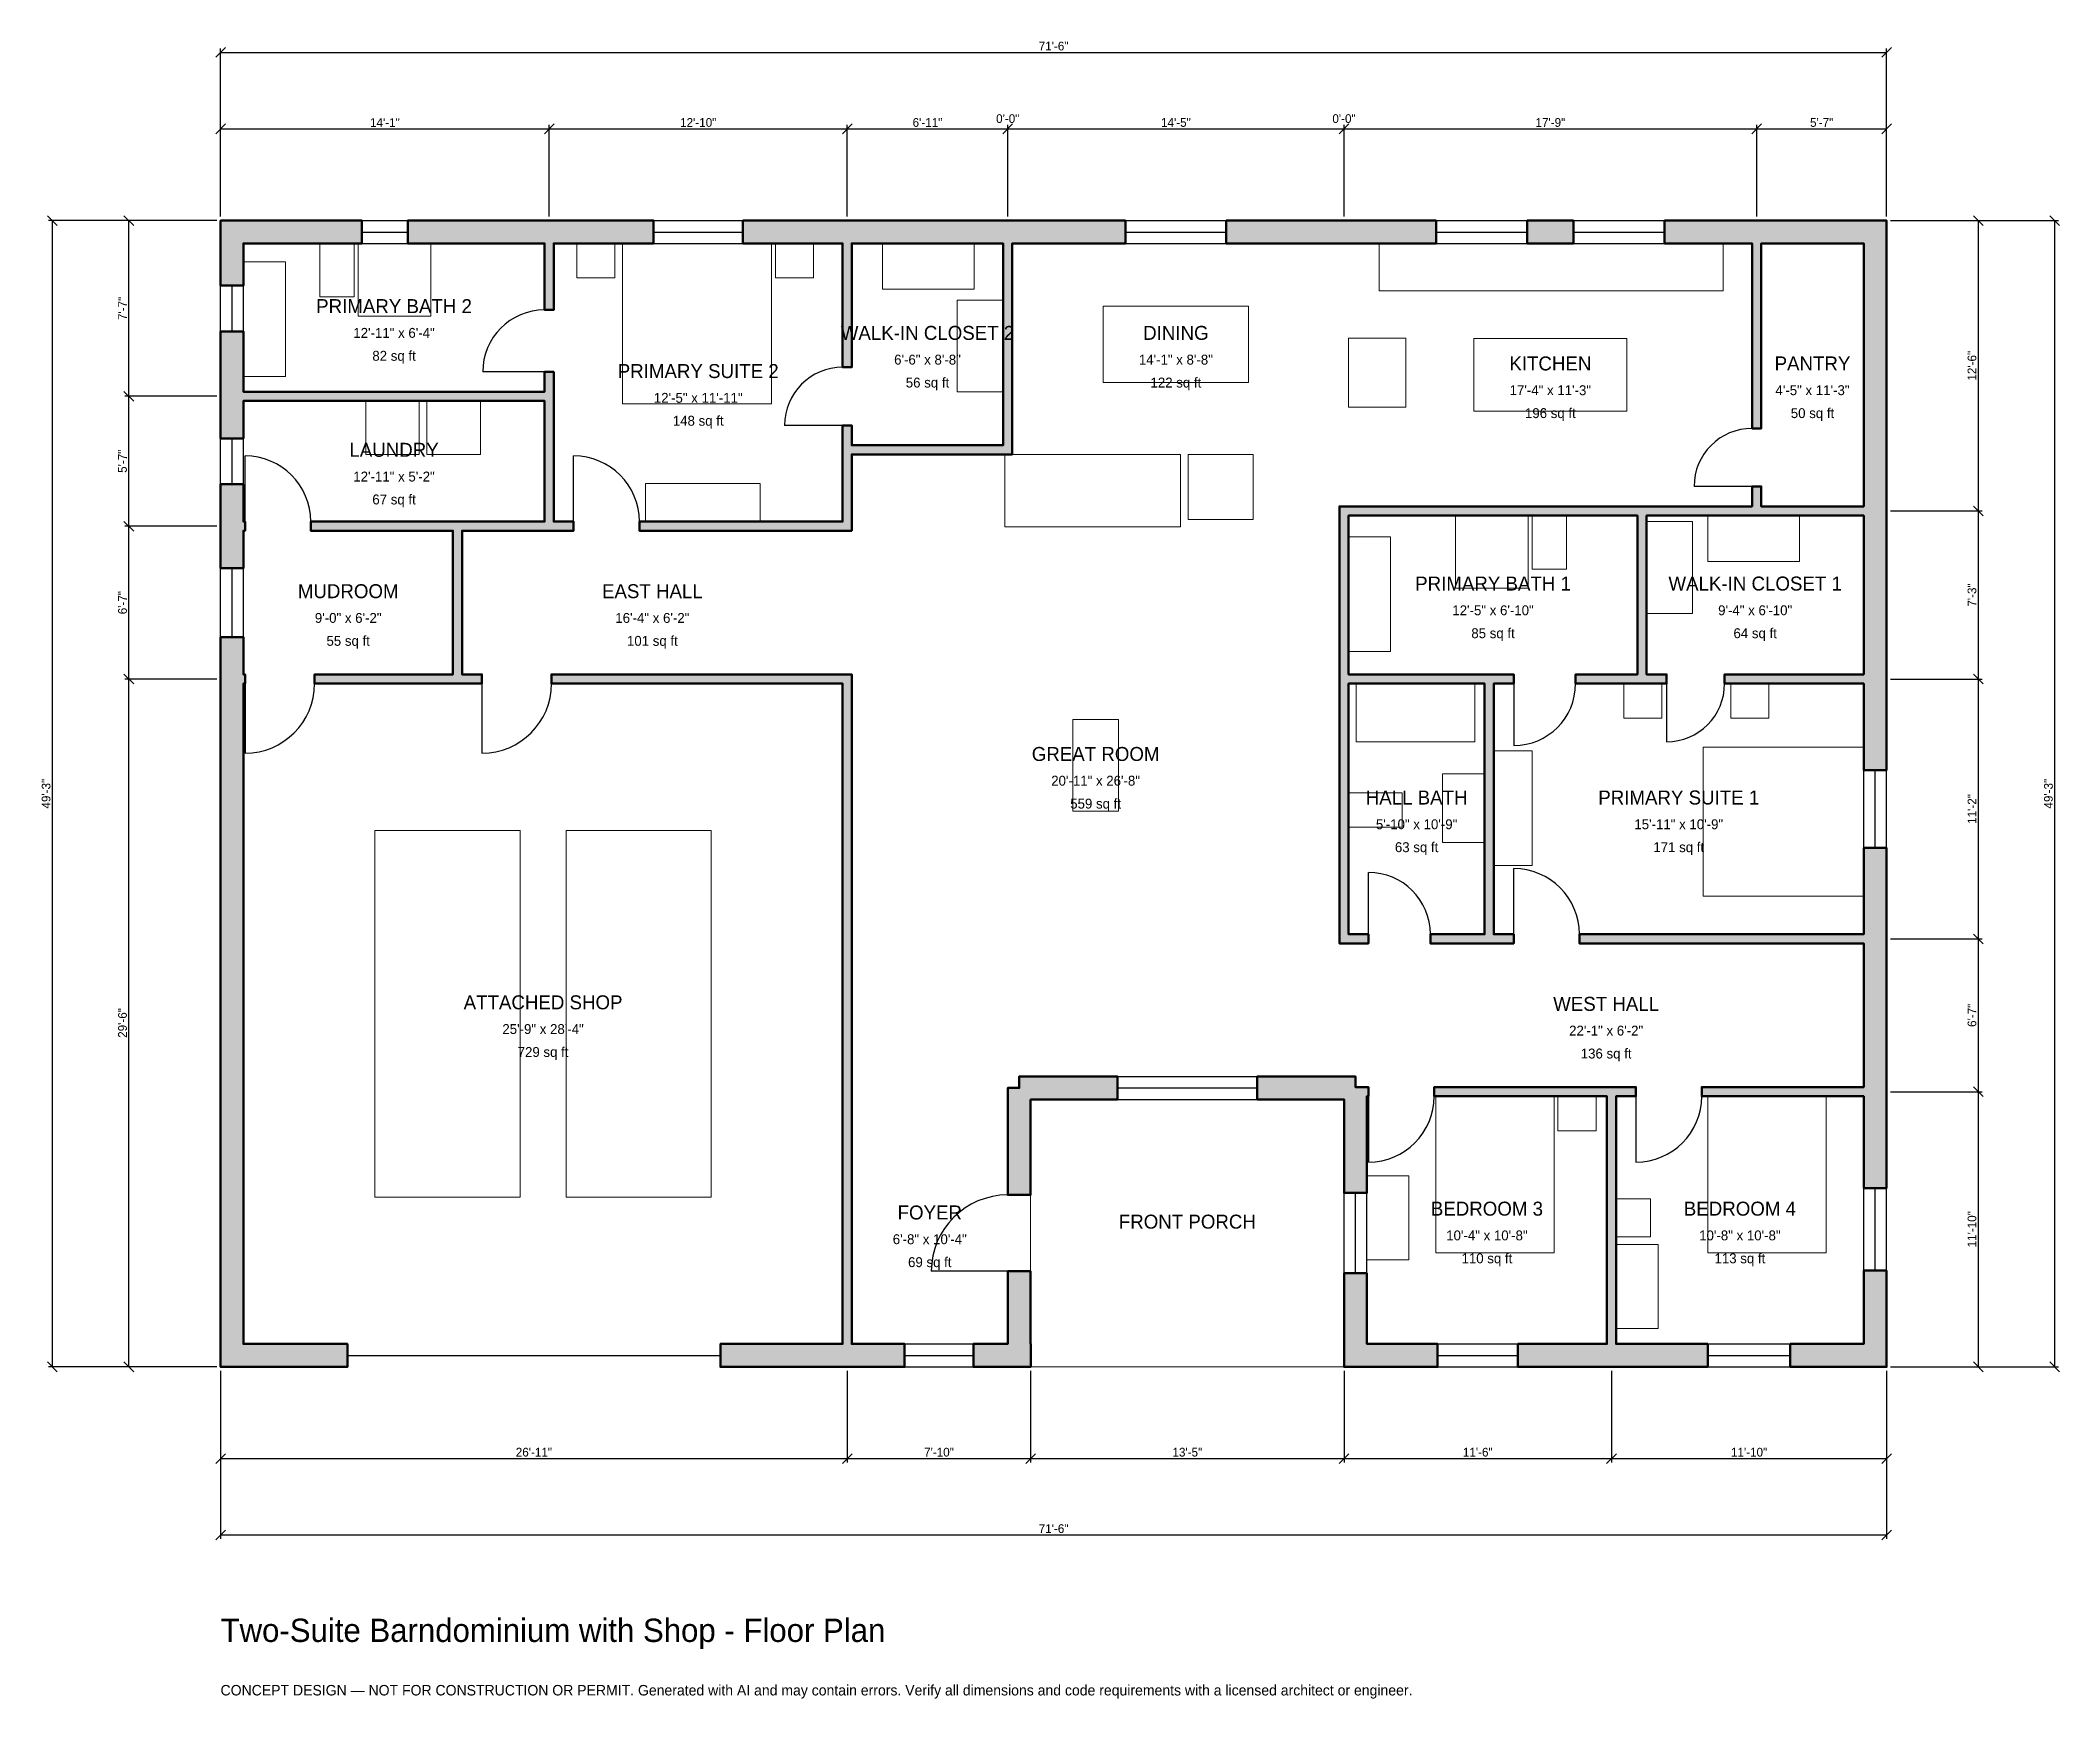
# Model space of a CAD drawing. Header units: inches. Extents: x -93 to 947, y -171 to 683.
import ezdxf
from ezdxf.enums import TextEntityAlignment as Align

# ---------------------------------------------------------------- set-up
doc = ezdxf.new("R2010")
doc.units = ezdxf.units.IN
doc.header["$MEASUREMENT"] = 0
doc.linetypes.add('DASHED', pattern=[0.6, 0.5, -0.1])
for name, color, linetype, lineweight in [('A-ANNO-DIMS', 1, 'Continuous', 13), ('A-ANNO-TEXT', 7, 'Continuous', 18), ('A-AREA-IDEN', 7, 'Continuous', 18), ('A-DOOR', 2, 'Continuous', 25), ('A-FLOR-FIXT', 9, 'Continuous', 13), ('A-FURN', 9, 'Continuous', 13), ('A-GLAZ', 4, 'Continuous', 25), ('A-SITE-PAVE', 8, 'Continuous', 13), ('A-WALL', 7, 'Continuous', 50), ('A-WALL-PATT', 8, 'Continuous', 13)]:
    doc.layers.add(name, color=color, linetype=linetype, lineweight=lineweight)
doc.dimstyles.new('PLAN', dxfattribs={"dimtxt": 4.5, "dimasz": 3, "dimexe": 2, "dimexo": 2, "dimgap": 1, "dimtad": 1, "dimdec": 0, "dimlunit": 4, "dimtsz": 2.5, "dimcen": 2.5, "dimclrd": 1, "dimclre": 1, "dimazin": 3, "dimtfac": 1, "dimtmove": 0, "dimatfit": 3})

msp = doc.modelspace()

# ---------------------------------------------------------------- hatches: boundary and pattern name
at = {"layer": 'A-WALL-PATT'}
h = msp.add_hatch(dxfattribs=at)
h.set_pattern_fill('ANSI31', color=8, scale=0.8)
h.paths.add_polyline_path([(316.9291, 0), (257.4803, 0), (257.4803, 11.811), (316.9291, 11.811), (320.4724, 11.811), (320.4724, 135.4331), (320.4724, 140.1575), (320.4724, 351.9685), (170.4724, 351.9685), (170.4724, 356.6929), (320.4724, 356.6929), (325.1969, 356.6929), (325.1969, 351.9685), (325.1969, 140.1575), (325.1969, 135.4331), (325.1969, 11.811), (328.7402, 11.811), (352.3622, 11.811), (352.3622, 0), (328.7402, 0), (325.1969, 0), (325.1969, 0), (320.4724, 0), (320.4724, 0), (316.9291, 0)])
h.paths.add_polyline_path([(11.811, 0), (11.811, 0), (0, 0), (0, 0), (0, 0), (0, 0), (0, 0), (0, 11.811), (0, 11.811), (0, 348.4252), (0, 351.9685), (0, 351.9685), (0, 356.6929), (0, 356.6929), (0, 360.2362), (0, 375.9843), (11.811, 375.9843), (11.811, 360.2362), (11.811, 356.6929), (12.5984, 356.6929), (12.5984, 351.9685), (11.811, 351.9685), (11.811, 348.4252), (11.811, 11.811), (65.3543, 11.811), (65.3543, 0), (11.811, 0)])
h.paths.add_polyline_path([(0, 427.1654), (0, 430.7087), (0, 430.7087), (0, 435.4331), (0, 435.4331), (0, 438.9764), (0, 454.7244), (11.811, 454.7244), (11.811, 438.9764), (11.811, 435.4331), (12.5984, 435.4331), (12.5984, 430.7087), (11.811, 430.7087), (11.811, 427.1654), (11.811, 411.4173), (0, 411.4173), (0, 427.1654)])
h.paths.add_polyline_path([(0, 494.0945), (0, 497.6378), (0, 497.6378), (0, 502.3622), (0, 502.3622), (0, 505.9055), (0, 533.4646), (11.811, 533.4646), (11.811, 505.9055), (11.811, 502.3622), (166.9291, 502.3622), (166.9291, 512.5984), (171.6535, 512.5984), (171.6535, 502.3622), (171.6535, 497.6378), (171.6535, 435.4331), (181.8898, 435.4331), (181.8898, 430.7087), (171.6535, 430.7087), (166.9291, 430.7087), (124.4094, 430.7087), (124.4094, 356.6929), (134.6457, 356.6929), (134.6457, 351.9685), (124.4094, 351.9685), (119.685, 351.9685), (48.4252, 351.9685), (48.4252, 356.6929), (119.685, 356.6929), (119.685, 430.7087), (46.4567, 430.7087), (46.4567, 435.4331), (119.685, 435.4331), (124.4094, 435.4331), (166.9291, 435.4331), (166.9291, 497.6378), (11.811, 497.6378), (11.811, 494.0945), (11.811, 478.3465), (0, 478.3465), (0, 494.0945)])
h.paths.add_polyline_path([(0, 578.7402), (0, 578.7402), (0, 590.5512), (0, 590.5512), (0, 590.5512), (0, 590.5512), (11.811, 590.5512), (11.811, 590.5512), (72.8346, 590.5512), (72.8346, 578.7402), (11.811, 578.7402), (11.811, 557.0866), (0, 557.0866), (0, 578.7402)])
h.paths.add_polyline_path([(163.3858, 590.5512), (166.9291, 590.5512), (166.9291, 590.5512), (171.6535, 590.5512), (171.6535, 590.5512), (175.1969, 590.5512), (223.0315, 590.5512), (223.0315, 578.7402), (175.1969, 578.7402), (171.6535, 578.7402), (171.6535, 544.4882), (166.9291, 544.4882), (166.9291, 578.7402), (163.3858, 578.7402), (96.4567, 578.7402), (96.4567, 590.5512), (163.3858, 590.5512)])
h.paths.add_polyline_path([(316.9291, 590.5512), (320.4724, 590.5512), (320.4724, 590.5512), (325.1969, 590.5512), (325.1969, 590.5512), (328.7402, 590.5512), (399.6063, 590.5512), (403.1496, 590.5512), (403.1496, 590.5512), (407.874, 590.5512), (407.874, 590.5512), (411.4173, 590.5512), (466.1417, 590.5512), (466.1417, 578.7402), (411.4173, 578.7402), (407.874, 578.7402), (407.874, 474.8031), (407.874, 470.0787), (403.1496, 470.0787), (325.1969, 470.0787), (325.1969, 435.4331), (325.1969, 430.7087), (320.4724, 430.7087), (215.748, 430.7087), (215.748, 435.4331), (320.4724, 435.4331), (320.4724, 470.0787), (320.4724, 474.8031), (320.4724, 485.0394), (325.1969, 485.0394), (325.1969, 474.8031), (403.1496, 474.8031), (403.1496, 578.7402), (399.6063, 578.7402), (328.7402, 578.7402), (325.1969, 578.7402), (325.1969, 514.9606), (320.4724, 514.9606), (320.4724, 578.7402), (316.9291, 578.7402), (269.0945, 578.7402), (269.0945, 590.5512), (316.9291, 590.5512)])
h.paths.add_polyline_path([(572.8346, 590.5512), (584.6457, 590.5512), (626.1811, 590.5512), (626.1811, 578.7402), (584.6457, 578.7402), (572.8346, 578.7402), (518.1102, 578.7402), (518.1102, 590.5512), (572.8346, 590.5512)])
h.paths.add_polyline_path([(697.0472, 590.5512), (697.0472, 578.7402), (673.0315, 578.7402), (673.0315, 590.5512), (697.0472, 590.5512)])
h.paths.add_polyline_path([(785.4331, 590.5512), (788.9764, 590.5512), (788.9764, 590.5512), (793.7008, 590.5512), (793.7008, 590.5512), (797.2441, 590.5512), (846.4567, 590.5512), (846.4567, 590.5512), (858.2677, 590.5512), (858.2677, 590.5512), (858.2678, 590.5512), (858.2678, 578.7402), (858.2677, 578.7402), (858.2677, 446.8504), (858.2677, 443.3071), (858.2678, 443.3071), (858.2678, 438.5827), (858.2677, 438.5827), (858.2677, 435.0394), (858.2677, 360.2362), (858.2677, 356.6929), (858.2678, 356.6929), (858.2678, 351.9685), (858.2677, 351.9685), (858.2677, 348.4252), (858.2677, 307.4803), (846.4567, 307.4803), (846.4567, 348.4252), (846.4567, 351.9685), (774.8031, 351.9685), (774.8031, 356.6929), (846.4567, 356.6929), (846.4567, 360.2362), (846.4567, 435.0394), (846.4567, 438.5827), (793.7008, 438.5827), (788.9764, 438.5827), (734.6457, 438.5827), (734.6457, 356.6929), (744.8819, 356.6929), (744.8819, 351.9685), (734.6457, 351.9685), (729.9213, 351.9685), (729.9213, 351.9685), (698.0315, 351.9685), (698.0315, 356.6929), (729.9213, 356.6929), (729.9213, 438.5827), (581.1024, 438.5827), (581.1024, 356.6929), (651.1811, 356.6929), (651.1811, 356.6929), (655.9055, 356.6929), (666.1417, 356.6929), (666.1417, 351.9685), (655.9055, 351.9685), (655.9055, 222.8346), (666.1417, 222.8346), (666.1417, 218.1102), (655.9055, 218.1102), (651.1811, 218.1102), (651.1811, 218.1102), (623.2283, 218.1102), (623.2283, 222.8346), (651.1811, 222.8346), (651.1811, 351.9685), (581.1024, 351.9685), (581.1024, 222.8346), (591.3386, 222.8346), (591.3386, 218.1102), (581.1024, 218.1102), (576.378, 218.1102), (576.378, 222.8346), (576.378, 351.9685), (576.378, 356.6929), (576.378, 438.5827), (576.378, 443.3071), (581.1024, 443.3071), (729.9213, 443.3071), (729.9213, 443.3071), (734.6457, 443.3071), (788.9764, 443.3071), (788.9764, 453.5433), (793.7008, 453.5433), (793.7008, 443.3071), (846.4567, 443.3071), (846.4567, 446.8504), (846.4567, 578.7402), (797.2441, 578.7402), (793.7008, 578.7402), (793.7008, 483.4646), (788.9764, 483.4646), (788.9764, 578.7402), (785.4331, 578.7402), (743.8976, 578.7402), (743.8976, 590.5512), (785.4331, 590.5512)])
h.paths.add_polyline_path([(858.2677, 222.8346), (858.2678, 222.8346), (858.2678, 218.1102), (858.2677, 218.1102), (858.2677, 214.5669), (858.2677, 214.5669), (858.2677, 147.6378), (858.2677, 147.6378), (858.2677, 144.0945), (858.2678, 144.0945), (858.2678, 139.3701), (858.2677, 139.3701), (858.2677, 92.126), (846.4567, 92.126), (846.4567, 135.8268), (846.4567, 135.8268), (846.4567, 139.3701), (762.9921, 139.3701), (762.9921, 144.0945), (846.4567, 144.0945), (846.4567, 218.1102), (700, 218.1102), (700, 222.8346), (846.4567, 222.8346), (846.4567, 226.378), (846.4567, 226.378), (846.4567, 267.3228), (858.2677, 267.3228), (858.2677, 222.8346)])
h.paths.add_polyline_path([(858.2677, 11.811), (858.2678, 11.811), (858.2678, 0), (858.2677, 0), (858.2677, 0), (846.4567, 0), (846.4567, 0), (808.6614, 0), (808.6614, 11.811), (846.4567, 11.811), (846.4567, 49.6063), (858.2677, 49.6063), (858.2677, 11.811)])
h.paths.add_polyline_path([(722.4409, 0), (718.8976, 0), (718.8976, 0), (714.1732, 0), (714.1732, 0), (710.6299, 0), (668.3071, 0), (668.3071, 11.811), (710.6299, 11.811), (714.1732, 11.811), (714.1732, 139.3701), (625.1968, 139.3701), (625.1968, 144.0945), (714.1732, 144.0945), (718.8976, 144.0945), (729.1339, 144.0945), (729.1339, 139.3701), (718.8976, 139.3701), (718.8976, 11.811), (722.4409, 11.811), (766.1417, 11.811), (766.1417, 0), (722.4409, 0)])
h.paths.add_polyline_path([(590.5512, 0), (590.5512, 0), (578.7402, 0), (578.7402, 0), (578.7401, 0), (578.7401, 11.811), (578.7402, 11.811), (578.7402, 48.2283), (590.5512, 48.2283), (590.5512, 11.811), (626.9685, 11.811), (626.9685, 0), (590.5512, 0)])
h.paths.add_polyline_path([(578.7402, 135.4331), (578.7401, 135.4331), (578.7401, 137.7952), (576.378, 137.7952), (576.378, 137.7953), (534.0551, 137.7953), (534.0551, 149.6063), (584.6457, 149.6063), (584.6457, 144.0945), (591.3386, 144.0945), (591.3386, 139.3701), (590.5512, 139.3701), (590.5512, 89.5669), (578.7402, 89.5669), (578.7402, 135.4331)])
h.paths.add_polyline_path([(417.3228, 137.7953), (417.3228, 88.5827), (405.5118, 88.5827), (405.5118, 143.7008), (411.4173, 143.7008), (411.4173, 149.6063), (462.0079, 149.6063), (462.0079, 137.7953), (417.3228, 137.7953)])
h.paths.add_polyline_path([(417.3228, 11.811), (417.3229, 11.811), (417.3229, 0), (417.3229, 0), (417.3228, 0), (417.3228, 0), (405.5118, 0), (405.5118, 0), (387.7953, 0), (387.7953, 11.811), (405.5118, 11.811), (405.5118, 49.2126), (417.3228, 49.2126), (417.3228, 11.811)])

# ---------------------------------------------------------------- linework, layer by layer
at = {"layer": 'A-DOOR'}
for p, q in [((166.9291, 512.5984), (135.0394, 512.5984)), ((320.4724, 485.0394), (290.5512, 485.0394)), ((12.5984, 435.4331), (12.5984, 469.2913)), ((181.8898, 435.4331), (181.8898, 469.2913)), ((788.9764, 453.5433), (759.0551, 453.5433)), ((12.5984, 351.9685), (12.5984, 316.1417)), ((134.6457, 351.9685), (134.6457, 316.1417)), ((666.1417, 351.9685), (666.1417, 320.0787)), ((744.8819, 351.9685), (744.8819, 322.0472)), ((591.3386, 222.8346), (591.3386, 254.7244)), ((666.1417, 222.8346), (666.1417, 256.6929)), ((591.3386, 139.3701), (591.3386, 105.5118)), ((729.1339, 139.3701), (729.1339, 105.5118)), ((405.5118, 49.2126), (366.1417, 49.2126))]:
    msp.add_line(p, q, dxfattribs=at)
at = {"layer": 'A-DOOR', "linetype": 'DASHED'}
msp.add_line((65.3543, 5.9055), (257.4803, 5.9055), dxfattribs=at)
at = {"layer": 'A-DOOR'}
for centre, radius, start, end in [((166.9291, 512.5984), 31.8898, 90, 180), ((320.4724, 485.0394), 29.9213, 90, 180), ((788.9764, 453.5433), 29.9213, 90, 180), ((12.5984, 435.4331), 33.8583, 0, 90), ((181.8898, 435.4331), 33.8583, 0, 90), ((12.5984, 351.9685), 35.8268, 270, 360), ((134.6457, 351.9685), 35.8268, 270, 360), ((666.1417, 351.9685), 31.8898, 270, 360), ((744.8819, 351.9685), 29.9213, 270, 360), ((591.3386, 222.8346), 31.8898, 0, 90), ((666.1417, 222.8346), 33.8583, 0, 90), ((591.3386, 139.3701), 33.8583, 270, 360), ((729.1339, 139.3701), 33.8583, 270, 360), ((405.5118, 49.2126), 39.3701, 90, 180)]:
    msp.add_arc(centre, radius, start, end, dxfattribs=at)
at = {"layer": 'A-FLOR-FIXT'}
for points in [[(51.1811, 551.1811), (68.8976, 551.1811), (68.8976, 578.7402), (51.1811, 578.7402)], [(70.8661, 541.3386), (108.2677, 541.3386), (108.2677, 578.7402), (70.8661, 578.7402)], [(596.8504, 554.3307), (774.0157, 554.3307), (774.0157, 578.7402), (596.8504, 578.7402)], [(11.811, 510.2362), (33.4646, 510.2362), (33.4646, 569.2913), (11.811, 569.2913)], [(645.6693, 492.3228), (724.4094, 492.3228), (724.4094, 529.7244), (645.6693, 529.7244)], [(636.2205, 401.1811), (673.622, 401.1811), (673.622, 438.5827), (636.2205, 438.5827)], [(675.5906, 411.0236), (693.3071, 411.0236), (693.3071, 438.5827), (675.5906, 438.5827)], [(581.1024, 368.5039), (602.7559, 368.5039), (602.7559, 427.5591), (581.1024, 427.5591)], [(585.0394, 322.0472), (646.063, 322.0472), (646.063, 351.9685), (585.0394, 351.9685)], [(629.5276, 270.0787), (651.1811, 270.0787), (651.1811, 305.5118), (629.5276, 305.5118)], [(581.1024, 277.9528), (608.6614, 277.9528), (608.6614, 295.6693), (581.1024, 295.6693)]]:
    msp.add_lwpolyline(points, close=True, dxfattribs=at)
at = {"layer": 'A-FURN'}
for points in [[(183.4646, 561.0236), (203.1496, 561.0236), (203.1496, 578.7402), (183.4646, 578.7402)], [(207.0866, 496.063), (283.8583, 496.063), (283.8583, 578.7402), (207.0866, 578.7402)], [(285.8268, 561.0236), (305.5118, 561.0236), (305.5118, 578.7402), (285.8268, 578.7402)], [(340.9449, 555.1181), (388.189, 555.1181), (388.189, 578.7402), (340.9449, 578.7402)], [(379.5276, 502.3622), (403.1496, 502.3622), (403.1496, 549.6063), (379.5276, 549.6063)], [(454.7244, 507.0866), (529.5276, 507.0866), (529.5276, 546.4567), (454.7244, 546.4567)], [(581.1024, 494.4882), (610.6299, 494.4882), (610.6299, 529.9213), (581.1024, 529.9213)], [(74.8031, 470.0787), (102.3622, 470.0787), (102.3622, 497.6378), (74.8031, 497.6378)], [(106.2992, 470.0787), (133.8583, 470.0787), (133.8583, 497.6378), (106.2992, 497.6378)], [(403.937, 432.6772), (494.4882, 432.6772), (494.4882, 470.0787), (403.937, 470.0787)], [(498.4252, 436.6142), (531.8898, 436.6142), (531.8898, 470.0787), (498.4252, 470.0787)], [(218.8976, 435.4331), (277.9528, 435.4331), (277.9528, 455.1181), (218.8976, 455.1181)], [(766.1417, 414.9606), (813.3858, 414.9606), (813.3858, 438.5827), (766.1417, 438.5827)], [(734.6457, 388.189), (758.2677, 388.189), (758.2677, 435.4331), (734.6457, 435.4331)], [(722.8346, 334.252), (742.5197, 334.252), (742.5197, 351.9685), (722.8346, 351.9685)], [(777.9528, 334.252), (797.6378, 334.252), (797.6378, 351.9685), (777.9528, 351.9685)], [(438.9764, 286.2205), (462.5984, 286.2205), (462.5984, 333.4646), (438.9764, 333.4646)], [(655.9055, 258.2677), (675.5906, 258.2677), (675.5906, 317.3228), (655.9055, 317.3228)], [(763.7795, 242.5197), (846.4567, 242.5197), (846.4567, 319.2913), (763.7795, 319.2913)], [(79.5276, 87.4016), (154.3307, 87.4016), (154.3307, 276.378), (79.5276, 276.378)], [(177.9528, 87.4016), (252.7559, 87.4016), (252.7559, 276.378), (177.9528, 276.378)], [(625.9843, 58.6614), (687.0079, 58.6614), (687.0079, 139.3701), (625.9843, 139.3701)], [(688.9764, 121.6535), (708.6614, 121.6535), (708.6614, 139.3701), (688.9764, 139.3701)], [(766.1417, 58.6614), (827.1654, 58.6614), (827.1654, 139.3701), (766.1417, 139.3701)], [(590.5512, 55.1181), (612.2047, 55.1181), (612.2047, 98.4252), (590.5512, 98.4252)], [(718.8976, 66.9291), (736.6142, 66.9291), (736.6142, 86.6142), (718.8976, 86.6142)], [(718.8976, 19.685), (740.5512, 19.685), (740.5512, 62.9921), (718.8976, 62.9921)]]:
    msp.add_lwpolyline(points, close=True, dxfattribs=at)
at = {"layer": 'A-GLAZ'}
for p, q in [((72.8346, 590.5512), (96.4567, 590.5512)), ((72.8346, 584.6457), (96.4567, 584.6457)), ((223.0315, 590.5512), (269.0945, 590.5512)), ((223.0315, 584.6457), (269.0945, 584.6457)), ((466.1417, 590.5512), (518.1102, 590.5512)), ((466.1417, 584.6457), (518.1102, 584.6457)), ((626.1811, 590.5512), (673.0315, 590.5512)), ((626.1811, 584.6457), (673.0315, 584.6457)), ((697.0472, 590.5512), (743.8976, 590.5512)), ((697.0472, 584.6457), (743.8976, 584.6457)), ((72.8346, 578.7402), (96.4567, 578.7402)), ((223.0315, 578.7402), (269.0945, 578.7402)), ((466.1417, 578.7402), (518.1102, 578.7402)), ((626.1811, 578.7402), (673.0315, 578.7402)), ((697.0472, 578.7402), (743.8976, 578.7402)), ((0, 533.4646), (0, 557.0866)), ((5.9055, 533.4646), (5.9055, 557.0866)), ((11.811, 533.4646), (11.811, 557.0866)), ((0, 454.7244), (0, 478.3465)), ((5.9055, 454.7244), (5.9055, 478.3465)), ((11.811, 454.7244), (11.811, 478.3465)), ((0, 375.9843), (0, 411.4173)), ((5.9055, 375.9843), (5.9055, 411.4173)), ((11.811, 375.9843), (11.811, 411.4173)), ((846.4567, 267.3228), (846.4567, 307.4803)), ((852.3622, 267.3228), (852.3622, 307.4803)), ((858.2677, 267.3228), (858.2677, 307.4803)), ((462.0079, 149.6063), (534.0551, 149.6063)), ((462.0079, 143.7008), (534.0551, 143.7008)), ((462.0079, 137.7953), (534.0551, 137.7953)), ((578.7402, 48.2283), (578.7402, 89.5669)), ((584.6457, 48.2283), (584.6457, 89.5669)), ((590.5512, 48.2283), (590.5512, 89.5669)), ((846.4567, 49.6063), (846.4567, 92.126)), ((852.3622, 49.6063), (852.3622, 92.126)), ((858.2677, 49.6063), (858.2677, 92.126)), ((352.3622, 11.811), (387.7953, 11.811)), ((626.9685, 11.811), (668.3071, 11.811)), ((766.1417, 11.811), (808.6614, 11.811)), ((352.3622, 5.9055), (387.7953, 5.9055)), ((352.3622, 0), (387.7953, 0)), ((626.9685, 5.9055), (668.3071, 5.9055)), ((626.9685, 0), (668.3071, 0)), ((766.1417, 5.9055), (808.6614, 5.9055)), ((766.1417, 0), (808.6614, 0))]:
    msp.add_line(p, q, dxfattribs=at)
at = {"layer": 'A-SITE-PAVE', "linetype": 'DASHED'}
msp.add_lwpolyline([(417.3228, 0), (578.7402, 0), (578.7402, 137.7953), (417.3228, 137.7953)], close=True, dxfattribs=at)
at = {"layer": 'A-WALL'}
for points in [[(0, 578.7402), (0, 578.7402), (0, 590.5512), (0, 590.5512), (0, 590.5512), (0, 590.5512), (11.811, 590.5512), (11.811, 590.5512), (72.8346, 590.5512), (72.8346, 578.7402), (11.811, 578.7402), (11.811, 557.0866), (0, 557.0866), (0, 578.7402)], [(163.3858, 590.5512), (166.9291, 590.5512), (166.9291, 590.5512), (171.6535, 590.5512), (171.6535, 590.5512), (175.1969, 590.5512), (223.0315, 590.5512), (223.0315, 578.7402), (175.1969, 578.7402), (171.6535, 578.7402), (171.6535, 544.4882), (166.9291, 544.4882), (166.9291, 578.7402), (163.3858, 578.7402), (96.4567, 578.7402), (96.4567, 590.5512), (163.3858, 590.5512)], [(316.9291, 590.5512), (320.4724, 590.5512), (320.4724, 590.5512), (325.1969, 590.5512), (325.1969, 590.5512), (328.7402, 590.5512), (399.6063, 590.5512), (403.1496, 590.5512), (403.1496, 590.5512), (407.874, 590.5512), (407.874, 590.5512), (411.4173, 590.5512), (466.1417, 590.5512), (466.1417, 578.7402), (411.4173, 578.7402), (407.874, 578.7402), (407.874, 474.8031), (407.874, 470.0787), (403.1496, 470.0787), (325.1969, 470.0787), (325.1969, 435.4331), (325.1969, 430.7087), (320.4724, 430.7087), (215.748, 430.7087), (215.748, 435.4331), (320.4724, 435.4331), (320.4724, 470.0787), (320.4724, 474.8031), (320.4724, 485.0394), (325.1969, 485.0394), (325.1969, 474.8031), (403.1496, 474.8031), (403.1496, 578.7402), (399.6063, 578.7402), (328.7402, 578.7402), (325.1969, 578.7402), (325.1969, 514.9606), (320.4724, 514.9606), (320.4724, 578.7402), (316.9291, 578.7402), (269.0945, 578.7402), (269.0945, 590.5512), (316.9291, 590.5512)], [(572.8346, 590.5512), (584.6457, 590.5512), (626.1811, 590.5512), (626.1811, 578.7402), (584.6457, 578.7402), (572.8346, 578.7402), (518.1102, 578.7402), (518.1102, 590.5512), (572.8346, 590.5512)], [(785.4331, 590.5512), (788.9764, 590.5512), (788.9764, 590.5512), (793.7008, 590.5512), (793.7008, 590.5512), (797.2441, 590.5512), (846.4567, 590.5512), (846.4567, 590.5512), (858.2677, 590.5512), (858.2677, 590.5512), (858.2678, 590.5512), (858.2678, 578.7402), (858.2677, 578.7402), (858.2677, 446.8504), (858.2677, 443.3071), (858.2678, 443.3071), (858.2678, 438.5827), (858.2677, 438.5827), (858.2677, 435.0394), (858.2677, 360.2362), (858.2677, 356.6929), (858.2678, 356.6929), (858.2678, 351.9685), (858.2677, 351.9685), (858.2677, 348.4252), (858.2677, 307.4803), (846.4567, 307.4803), (846.4567, 348.4252), (846.4567, 351.9685), (774.8031, 351.9685), (774.8031, 356.6929), (846.4567, 356.6929), (846.4567, 360.2362), (846.4567, 435.0394), (846.4567, 438.5827), (793.7008, 438.5827), (788.9764, 438.5827), (734.6457, 438.5827), (734.6457, 356.6929), (744.8819, 356.6929), (744.8819, 351.9685), (734.6457, 351.9685), (729.9213, 351.9685), (729.9213, 351.9685), (698.0315, 351.9685), (698.0315, 356.6929), (729.9213, 356.6929), (729.9213, 438.5827), (581.1024, 438.5827), (581.1024, 356.6929), (651.1811, 356.6929), (651.1811, 356.6929), (655.9055, 356.6929), (666.1417, 356.6929), (666.1417, 351.9685), (655.9055, 351.9685), (655.9055, 222.8346), (666.1417, 222.8346), (666.1417, 218.1102), (655.9055, 218.1102), (651.1811, 218.1102), (651.1811, 218.1102), (623.2283, 218.1102), (623.2283, 222.8346), (651.1811, 222.8346), (651.1811, 351.9685), (581.1024, 351.9685), (581.1024, 222.8346), (591.3386, 222.8346), (591.3386, 218.1102), (581.1024, 218.1102), (576.378, 218.1102), (576.378, 222.8346), (576.378, 351.9685), (576.378, 356.6929), (576.378, 438.5827), (576.378, 443.3071), (581.1024, 443.3071), (729.9213, 443.3071), (729.9213, 443.3071), (734.6457, 443.3071), (788.9764, 443.3071), (788.9764, 453.5433), (793.7008, 453.5433), (793.7008, 443.3071), (846.4567, 443.3071), (846.4567, 446.8504), (846.4567, 578.7402), (797.2441, 578.7402), (793.7008, 578.7402), (793.7008, 483.4646), (788.9764, 483.4646), (788.9764, 578.7402), (785.4331, 578.7402), (743.8976, 578.7402), (743.8976, 590.5512), (785.4331, 590.5512)], [(697.0472, 590.5512), (697.0472, 578.7402), (673.0315, 578.7402), (673.0315, 590.5512), (697.0472, 590.5512)], [(0, 494.0945), (0, 497.6378), (0, 497.6378), (0, 502.3622), (0, 502.3622), (0, 505.9055), (0, 533.4646), (11.811, 533.4646), (11.811, 505.9055), (11.811, 502.3622), (166.9291, 502.3622), (166.9291, 512.5984), (171.6535, 512.5984), (171.6535, 502.3622), (171.6535, 497.6378), (171.6535, 435.4331), (181.8898, 435.4331), (181.8898, 430.7087), (171.6535, 430.7087), (166.9291, 430.7087), (124.4094, 430.7087), (124.4094, 356.6929), (134.6457, 356.6929), (134.6457, 351.9685), (124.4094, 351.9685), (119.685, 351.9685), (48.4252, 351.9685), (48.4252, 356.6929), (119.685, 356.6929), (119.685, 430.7087), (46.4567, 430.7087), (46.4567, 435.4331), (119.685, 435.4331), (124.4094, 435.4331), (166.9291, 435.4331), (166.9291, 497.6378), (11.811, 497.6378), (11.811, 494.0945), (11.811, 478.3465), (0, 478.3465), (0, 494.0945)], [(0, 427.1654), (0, 430.7087), (0, 430.7087), (0, 435.4331), (0, 435.4331), (0, 438.9764), (0, 454.7244), (11.811, 454.7244), (11.811, 438.9764), (11.811, 435.4331), (12.5984, 435.4331), (12.5984, 430.7087), (11.811, 430.7087), (11.811, 427.1654), (11.811, 411.4173), (0, 411.4173), (0, 427.1654)], [(11.811, 0), (11.811, 0), (0, 0), (0, 0), (0, 0), (0, 0), (0, 0), (0, 11.811), (0, 11.811), (0, 348.4252), (0, 351.9685), (0, 351.9685), (0, 356.6929), (0, 356.6929), (0, 360.2362), (0, 375.9843), (11.811, 375.9843), (11.811, 360.2362), (11.811, 356.6929), (12.5984, 356.6929), (12.5984, 351.9685), (11.811, 351.9685), (11.811, 348.4252), (11.811, 11.811), (65.3543, 11.811), (65.3543, 0), (11.811, 0)], [(316.9291, 0), (257.4803, 0), (257.4803, 11.811), (316.9291, 11.811), (320.4724, 11.811), (320.4724, 135.4331), (320.4724, 140.1575), (320.4724, 351.9685), (170.4724, 351.9685), (170.4724, 356.6929), (320.4724, 356.6929), (325.1969, 356.6929), (325.1969, 351.9685), (325.1969, 140.1575), (325.1969, 135.4331), (325.1969, 11.811), (328.7402, 11.811), (352.3622, 11.811), (352.3622, 0), (328.7402, 0), (325.1969, 0), (325.1969, 0), (320.4724, 0), (320.4724, 0), (316.9291, 0)], [(858.2677, 222.8346), (858.2678, 222.8346), (858.2678, 218.1102), (858.2677, 218.1102), (858.2677, 214.5669), (858.2677, 214.5669), (858.2677, 147.6378), (858.2677, 147.6378), (858.2677, 144.0945), (858.2678, 144.0945), (858.2678, 139.3701), (858.2677, 139.3701), (858.2677, 92.126), (846.4567, 92.126), (846.4567, 135.8268), (846.4567, 135.8268), (846.4567, 139.3701), (762.9921, 139.3701), (762.9921, 144.0945), (846.4567, 144.0945), (846.4567, 218.1102), (700, 218.1102), (700, 222.8346), (846.4567, 222.8346), (846.4567, 226.378), (846.4567, 226.378), (846.4567, 267.3228), (858.2677, 267.3228), (858.2677, 222.8346)], [(417.3228, 137.7953), (417.3228, 88.5827), (405.5118, 88.5827), (405.5118, 143.7008), (411.4173, 143.7008), (411.4173, 149.6063), (462.0079, 149.6063), (462.0079, 137.7953), (417.3228, 137.7953)], [(578.7402, 135.4331), (578.7401, 135.4331), (578.7401, 137.7952), (576.378, 137.7952), (576.378, 137.7953), (534.0551, 137.7953), (534.0551, 149.6063), (584.6457, 149.6063), (584.6457, 144.0945), (591.3386, 144.0945), (591.3386, 139.3701), (590.5512, 139.3701), (590.5512, 89.5669), (578.7402, 89.5669), (578.7402, 135.4331)], [(722.4409, 0), (718.8976, 0), (718.8976, 0), (714.1732, 0), (714.1732, 0), (710.6299, 0), (668.3071, 0), (668.3071, 11.811), (710.6299, 11.811), (714.1732, 11.811), (714.1732, 139.3701), (625.1968, 139.3701), (625.1968, 144.0945), (714.1732, 144.0945), (718.8976, 144.0945), (729.1339, 144.0945), (729.1339, 139.3701), (718.8976, 139.3701), (718.8976, 11.811), (722.4409, 11.811), (766.1417, 11.811), (766.1417, 0), (722.4409, 0)], [(417.3228, 11.811), (417.3229, 11.811), (417.3229, 0), (417.3229, 0), (417.3228, 0), (417.3228, 0), (405.5118, 0), (405.5118, 0), (387.7953, 0), (387.7953, 11.811), (405.5118, 11.811), (405.5118, 49.2126), (417.3228, 49.2126), (417.3228, 11.811)], [(590.5512, 0), (590.5512, 0), (578.7402, 0), (578.7402, 0), (578.7401, 0), (578.7401, 11.811), (578.7402, 11.811), (578.7402, 48.2283), (590.5512, 48.2283), (590.5512, 11.811), (626.9685, 11.811), (626.9685, 0), (590.5512, 0)], [(858.2677, 11.811), (858.2678, 11.811), (858.2678, 0), (858.2677, 0), (858.2677, 0), (846.4567, 0), (846.4567, 0), (808.6614, 0), (808.6614, 11.811), (846.4567, 11.811), (846.4567, 49.6063), (858.2677, 49.6063), (858.2677, 11.811)]]:
    msp.add_lwpolyline(points, close=True, dxfattribs=at)

# ---------------------------------------------------------------- texts
at = {"layer": 'A-ANNO-TEXT'}
for s, height, p in [('Two-Suite Barndominium with Shop - Floor Plan', 12, (0, -141.7323)), ('CONCEPT DESIGN — NOT FOR CONSTRUCTION OR PERMIT. Generated with AI and may contain errors. Verify all dimensions and code requirements with a licensed architect or engineer.', 5.4, (0, -169.2913))]:
    msp.add_text(s, height=height, dxfattribs=at).set_placement(p)
at = {"layer": 'A-AREA-IDEN'}
for s, height, p in [('PRIMARY BATH 2', 7.2, (89.3701, 546.4567)), ('12\'-11" x 6\'-4"', 5.1, (89.3701, 532.6772)), ('WALK-IN CLOSET 2', 7.2, (364.1732, 532.6772)), ('DINING', 7.2, (492.126, 532.6772)), ('82 sq ft', 5.1, (89.3701, 520.8661)), ('6\'-6" x 8\'-8"', 5.1, (364.1732, 518.8976)), ('14\'-1" x 8\'-8"', 5.1, (492.126, 518.8976)), ('KITCHEN', 7.2, (685.0394, 516.9291)), ('PANTRY', 7.2, (820.0787, 516.9291)), ('PRIMARY SUITE 2', 7.2, (246.063, 512.9921)), ('56 sq ft', 5.1, (364.1732, 507.0866)), ('122 sq ft', 5.1, (492.126, 507.0866)), ('12\'-5" x 11\'-11"', 5.1, (246.063, 499.2126)), ('17\'-4" x 11\'-3"', 5.1, (685.0394, 503.1496)), ('4\'-5" x 11\'-3"', 5.1, (820.0787, 503.1496)), ('148 sq ft', 5.1, (246.063, 487.4016)), ('196 sq ft', 5.1, (685.0394, 491.3386)), ('50 sq ft', 5.1, (820.0787, 491.3386)), ('LAUNDRY', 7.2, (89.3701, 472.4409)), ('12\'-11" x 5\'-2"', 5.1, (89.3701, 458.6614)), ('67 sq ft', 5.1, (89.3701, 446.8504)), ('PRIMARY BATH 1', 7.2, (655.5118, 403.5433)), ('WALK-IN CLOSET 1', 7.2, (790.5512, 403.5433)), ('MUDROOM', 7.2, (65.748, 399.6063)), ('EAST HALL', 7.2, (222.4409, 399.6063)), ('9\'-0" x 6\'-2"', 5.1, (65.748, 385.8268)), ('16\'-4" x 6\'-2"', 5.1, (222.4409, 385.8268)), ('12\'-5" x 6\'-10"', 5.1, (655.5118, 389.7638)), ('9\'-4" x 6\'-10"', 5.1, (790.5512, 389.7638)), ('55 sq ft', 5.1, (65.748, 374.0157)), ('101 sq ft', 5.1, (222.4409, 374.0157)), ('85 sq ft', 5.1, (655.5118, 377.9528)), ('64 sq ft', 5.1, (790.5512, 377.9528)), ('GREAT ROOM', 7.2, (450.7874, 315.748)), ('20\'-11" x 26\'-8"', 5.1, (450.7874, 301.9685)), ('559 sq ft', 5.1, (450.7874, 290.1575)), ('HALL BATH', 7.2, (616.1417, 293.3071)), ('PRIMARY SUITE 1', 7.2, (751.1811, 293.3071)), ('5\'-10" x 10\'-9"', 5.1, (616.1417, 279.5276)), ('15\'-11" x 10\'-9"', 5.1, (751.1811, 279.5276)), ('63 sq ft', 5.1, (616.1417, 267.7165)), ('171 sq ft', 5.1, (751.1811, 267.7165)), ('ATTACHED SHOP', 7.2, (166.1417, 187.7953)), ('WEST HALL', 7.2, (713.7795, 187.0079)), ('25\'-9" x 28\'-4"', 5.1, (166.1417, 174.0157)), ('22\'-1" x 6\'-2"', 5.1, (713.7795, 173.2283)), ('729 sq ft', 5.1, (166.1417, 162.2047)), ('136 sq ft', 5.1, (713.7795, 161.4173)), ('FOYER', 7.2, (365.3543, 79.5276)), ('BEDROOM 3', 7.2, (652.3622, 81.4961)), ('BEDROOM 4', 7.2, (782.6772, 81.4961)), ('FRONT PORCH', 7.2, (498.0315, 74.8031)), ('6\'-8" x 10\'-4"', 5.1, (365.3543, 65.748)), ('10\'-4" x 10\'-8"', 5.1, (652.3622, 67.7165)), ('10\'-8" x 10\'-8"', 5.1, (782.6772, 67.7165)), ('69 sq ft', 5.1, (365.3543, 53.937)), ('110 sq ft', 5.1, (652.3622, 55.9055)), ('113 sq ft', 5.1, (782.6772, 55.9055))]:
    msp.add_text(s, height=height, dxfattribs=at).set_placement(p, align=Align.MIDDLE_CENTER)

# ---------------------------------------------------------------- dimensions: what is measured, and where the dimension line sits
at = {"layer": 'A-ANNO-DIMS'}
for base, p1, p2, text in [((0, 677.1654), (0, 590.5512), (858.2677, 590.5512), '71\'-6"'), ((405.5118, 637.7953), (405.5118, 590.5512), (405.5118, 590.5512), '0\'-0"'), ((578.7402, 637.7953), (578.7402, 590.5512), (578.7402, 590.5512), '0\'-0"'), ((0, 637.7953), (0, 590.5512), (169.2913, 590.5512), '14\'-1"'), ((169.2913, 637.7953), (169.2913, 590.5512), (322.8346, 590.5512), '12\'-10"'), ((322.8346, 637.7953), (322.8346, 590.5512), (405.5118, 590.5512), '6\'-11"'), ((405.5118, 637.7953), (405.5118, 590.5512), (578.7402, 590.5512), '14\'-5"'), ((578.7402, 637.7953), (578.7402, 590.5512), (791.3386, 590.5512), '17\'-9"'), ((791.3386, 637.7953), (791.3386, 590.5512), (858.2677, 590.5512), '5\'-7"'), ((0, -47.2441), (0, 0), (322.8346, 0), '26\'-11"'), ((0, -86.6142), (0, 0), (858.2677, 0), '71\'-6"'), ((322.8346, -47.2441), (322.8346, 0), (417.3228, 0), '7\'-10"'), ((417.3228, -47.2441), (417.3228, 0), (578.7402, 0), '13\'-5"'), ((578.7402, -47.2441), (578.7402, 0), (716.5354, 0), '11\'-6"'), ((716.5354, -47.2441), (716.5354, 0), (858.2677, 0), '11\'-10"')]:
    msp.add_linear_dim(base=base, p1=p1, p2=p2, text=text, dimstyle='PLAN', dxfattribs=at).render()
for base, p1, p2, text in [((-86.6142, 0), (0, 0), (0, 590.5512), '49\'-3"'), ((-47.2441, 500), (0, 500), (0, 590.5512), '7\'-7"'), ((905.5118, 440.9449), (858.2677, 440.9449), (858.2677, 590.5512), '12\'-6"'), ((944.8819, 0), (858.2677, 0), (858.2677, 590.5512), '49\'-3"'), ((-47.2441, 433.0709), (0, 433.0709), (0, 500), '5\'-7"'), ((905.5118, 354.3307), (858.2677, 354.3307), (858.2677, 440.9449), '7\'-3"'), ((-47.2441, 354.3307), (0, 354.3307), (0, 433.0709), '6\'-7"'), ((-47.2441, 0), (0, 0), (0, 354.3307), '29\'-6"'), ((905.5118, 220.4724), (858.2677, 220.4724), (858.2677, 354.3307), '11\'-2"'), ((905.5118, 141.7323), (858.2677, 141.7323), (858.2677, 220.4724), '6\'-7"'), ((905.5118, 0), (858.2677, 0), (858.2677, 141.7323), '11\'-10"')]:
    msp.add_linear_dim(base=base, p1=p1, p2=p2, angle=90, text=text, dimstyle='PLAN', dxfattribs=at).render()

doc.saveas('drawing.dxf')
